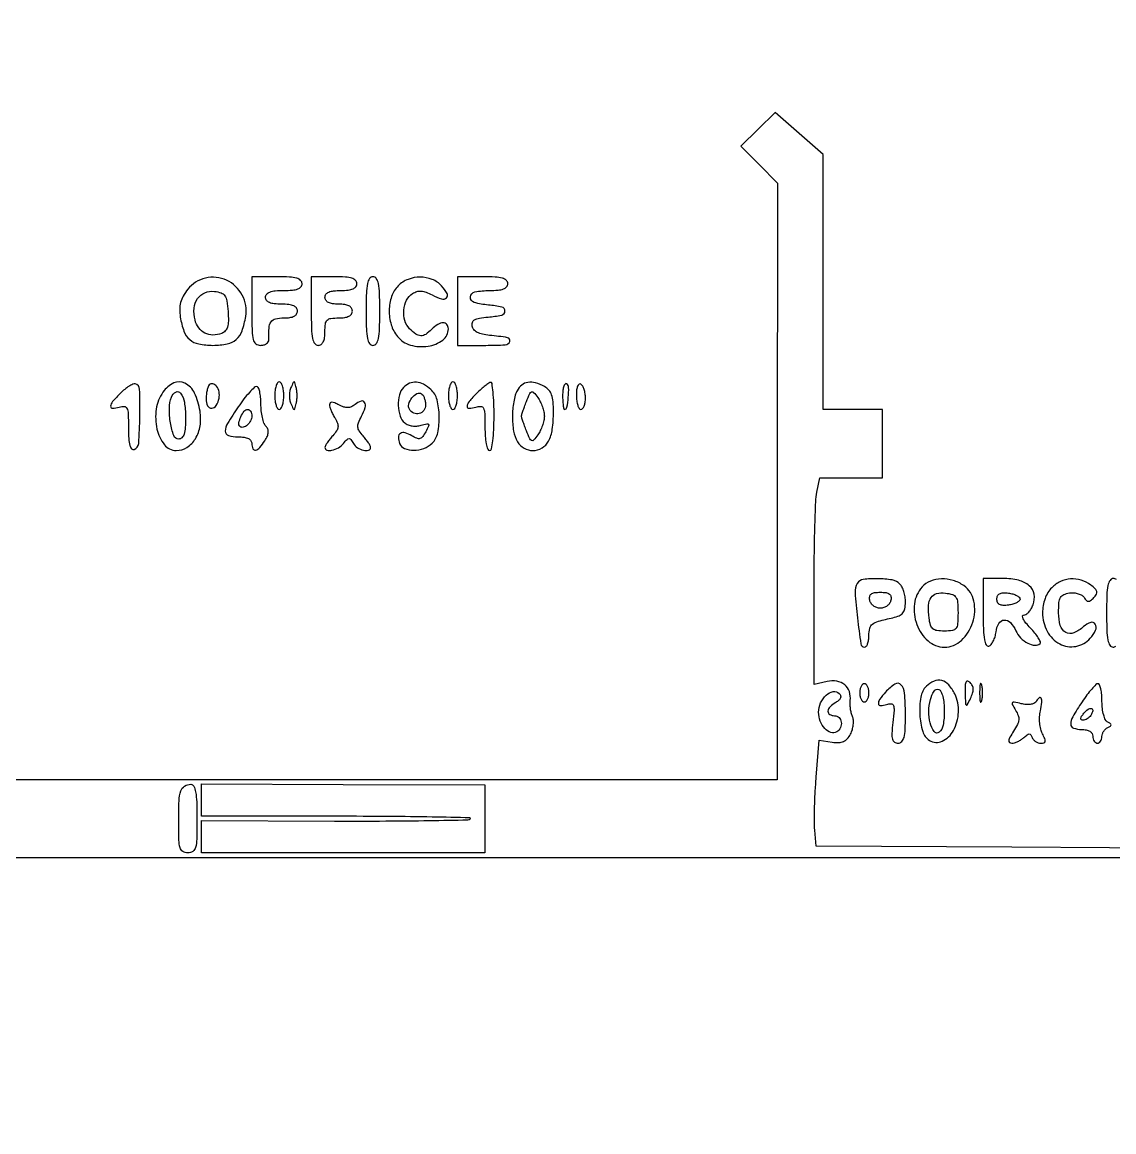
# Model space of a CAD drawing. Extents: x 1 to 1003, y 66 to 993.
# Drawn here: x 294.8 to 533.6, y 158 to 400.7 of the extents above; entities that cross this region are included whole.
import ezdxf

# ---------------------------------------------------------------- set-up
doc = ezdxf.new("R2010")
doc.units = 0

msp = doc.modelspace()

# ---------------------------------------------------------------- linework, layer by layer
msp.add_lwpolyline([(32.5, 760.5), (32.751639, 459.25), (33.003279, 158), (156.001639, 158), (279, 158), (279, 188), (279, 218), (408.5, 218), (538, 218)])
for points in [[(554, 219.978527), (511.25, 220.239264), (468.5, 220.5), (468.160277, 224, -0.024603), (468.071333, 225.868553, -0.006603), (468.115443, 228.841228, -0.006673), (468.255416, 232.221129, -0.006855), (468.484709, 235.565883), (469.148864, 243.631766), (471.985492, 243.215437, 0.042269), (473.416263, 243.127706, 0.098187), (474.460872, 243.360199, 0.108153), (475.275554, 243.954458, 0.058497), (475.988063, 244.977695, 0.05135), (476.380151, 245.934851, 0.043431), (476.59687, 247.00743, 0.045434), (476.619118, 248.029899, 0.085957), (476.423316, 248.828141, -0.041446), (476.159688, 249.599839, -0.025647), (475.973844, 250.540469, -0.025648), (475.885293, 251.495104, -0.041475), (475.919272, 252.309626, 0.10983), (475.732648, 254.285184, 0.144003), (474.715801, 255.774666, 0.135013), (472.995357, 256.537495, 0.091541), (470.840658, 256.465003), (468, 255.841089), (468, 275.295545, -0.002968), (468.04559, 282.974786, -0.00395), (468.183594, 289.953223, -0.002809), (468.378165, 295.795602, -0.039642), (468.625, 297.875), (469.25, 301), (476.125, 301), (483, 301), (483, 308.5), (483, 316), (476.5, 316), (470, 316), (470, 343.882728), (470, 371.765457), (464.751106, 376.342637), (459.502211, 380.919818), (455.746495, 377.252459), (451.990778, 373.5851), (455.981618, 369.518729), (459.972459, 365.452359), (459.954982, 300.22618), (459.937505, 235), (365.968753, 235), (272, 235)], [(534.148955, 278.797909, 0.152103), (533.5, 279, 0.250296), (532.758417, 278.603958, 0.098409), (532.3, 277.5, 0.041714), (532.059778, 275.402218, 0.007659), (532, 271.5, 0.007986), (532.060865, 267.689427, 0.03935), (532.297888, 265.555127, 0.08656), (532.735349, 264.399747, 0.264993), (533.436642, 264, 0.178112), (534.052276, 264.226489, 0.093219)]]:
    msp.add_lwpolyline(points, format="xyb")
for points in [[(330.982256, 342.250313, 0.038096), (329.985765, 340.763189, 0.063595), (329.417718, 339.370138, 0.06463), (329.223251, 337.895172, 0.040743), (329.361286, 336.161083, 0.046446), (330.158243, 333.087438, 0.128767), (331.414002, 331.262295, 0.130492), (333.391633, 330.300873, 0.048284), (336.5, 330, 0.048689), (339.629389, 330.305457, 0.133131), (341.604731, 331.282436, 0.128379), (342.858443, 333.149147, 0.043824), (343.667311, 336.337304, 0.163694), (342.900512, 340.981457, 0.163036), (339.481797, 344.227031, 0.167096), (334.866596, 344.713699, 0.171195)], [(345, 337.5, 0.006202), (345.054114, 333.137521, 0.055535), (345.312963, 331.242647, 0.164941), (345.891463, 330.347336, 0.169135), (346.888889, 330, 0.064642), (347.607591, 330.093307, 0.084676), (348.20928, 330.367188, 0.103), (348.602804, 330.773499, 0.151457), (348.731355, 331.25, -0.024866), (348.763851, 333.829027, -0.135928), (349.214727, 335.134616, -0.187931), (350.187504, 335.795211, -0.056314), (352, 336, 0.033607), (353.322075, 336.088963, 0.082504), (354.25, 336.375, 0.12651), (354.797909, 336.851045, 0.152103), (355, 337.5, 0.164293), (354.773926, 338.169448, 0.129352), (354.166667, 338.642857, 0.075863), (353.104033, 338.918107, 0.025511), (351.5, 339, -0.025511), (349.895967, 339.081893, -0.075863), (348.833333, 339.357143, -0.129352), (348.226074, 339.830552, -0.164293), (348, 340.5, -0.176579), (348.249641, 341.184843, -0.128937), (348.916667, 341.65625, -0.069535), (350.111825, 341.923415, -0.020272), (352, 342, 0.020272), (353.888175, 342.076585, 0.069535), (355.083333, 342.34375, 0.128937), (355.750359, 342.815157, 0.176579), (356, 343.5, 0.211442), (355.683247, 344.215544, 0.118311), (354.833333, 344.681818, 0.054498), (353.247932, 344.933383, 0.01212), (350.5, 345), (345, 345)], [(358, 337.5, 0.007659), (358.059778, 333.597782, 0.041714), (358.3, 331.5, 0.098409), (358.758417, 330.396042, 0.250296), (359.5, 330, 0.152103), (360.148955, 330.202091, 0.12651), (360.625, 330.75, 0.082504), (360.911037, 331.677925, 0.033607), (361, 333, -0.030723), (361.103846, 334.688463, -0.167168), (361.5, 335.5, -0.167168), (362.311537, 335.896154, -0.030723), (364, 336, 0.033607), (365.322075, 336.088963, 0.082504), (366.25, 336.375, 0.12651), (366.797909, 336.851045, 0.152103), (367, 337.5, 0.152103), (366.797909, 338.148955, 0.12651), (366.25, 338.625, 0.082504), (365.322075, 338.911037, 0.033607), (364, 339, -0.033607), (362.677925, 339.088963, -0.082504), (361.75, 339.375, -0.12651), (361.202091, 339.851045, -0.152103), (361, 340.5, -0.164293), (361.226074, 341.169448, -0.129352), (361.833333, 341.642857, -0.075863), (362.895967, 341.918107, -0.025511), (364.5, 342, 0.025511), (366.104033, 342.081893, 0.075863), (367.166667, 342.357143, 0.129352), (367.773926, 342.830552, 0.164293), (368, 343.5, 0.200296), (367.704941, 344.20701, 0.122766), (366.916667, 344.675, 0.058865), (365.460489, 344.930757, 0.014068), (363, 345), (358, 345)], [(370, 337.5, 0.007659), (370.059778, 333.597782, 0.041714), (370.3, 331.5, 0.098409), (370.758417, 330.396042, 0.250296), (371.5, 330, 0.250296), (372.241583, 330.396042, 0.098409), (372.7, 331.5, 0.041714), (372.940222, 333.597782, 0.007659), (373, 337.5, 0.007659), (372.940222, 341.402218, 0.041714), (372.7, 343.5, 0.098409), (372.241583, 344.603958, 0.250296), (371.5, 345, 0.250296), (370.758417, 344.603958, 0.098409), (370.3, 343.5, 0.041714), (370.059778, 341.402218, 0.007659)], [(377, 343, 0.115096), (375.572011, 340.703048, 0.078394), (375.047769, 337.659306, 0.076343), (375.484783, 334.519483, 0.097803), (376.844168, 331.944117, 0.154161), (379.687441, 330.06408, 0.107318), (383.555139, 329.814293, 0.124603), (386.773687, 331.164661, 0.235625), (388, 333.622445, 0.166848), (387.673409, 334.573909, 0.240243), (386.88203, 334.944494, 0.134711), (385.694058, 334.575175, 0.054097), (384.357143, 333.5, -0.046454), (383.035827, 332.403778, -0.15771), (381.975374, 332.090933, -0.150141), (380.89995, 332.452127, -0.040852), (379.517138, 333.62572, -0.127033), (378.470199, 335.401604, -0.091801), (378.246899, 337.699176, -0.093511), (378.858665, 339.886809, -0.13897), (380.184899, 341.352959, -0.072627), (381.11539, 341.762136, -0.086173), (382.069778, 341.855361, -0.070937), (383.140367, 341.620241, -0.033406), (384.433392, 341.035647, 0.042859), (386.510437, 340.143419, 0.276006), (387.580048, 340.38096, 0.347747), (387.718219, 341.331652, 0.052688), (386.505548, 342.993869, 0.11411), (384.454528, 344.421257, 0.095316), (381.843258, 344.925359, 0.093347), (379.183996, 344.426303, 0.103804)], [(390, 337.5), (390, 330), (396.2, 330, 0.015201), (400.431759, 330.128682, 0.296993), (401.432465, 330.87094, 0.472048), (400.965196, 331.674212, 0.017528), (397.008189, 332.178703, -0.032021), (395.46032, 332.421796, -0.066344), (394.31415, 332.843161, -0.091597), (393.563763, 333.434577, -0.134181), (393.197191, 334.185998, -0.13495), (393.264251, 335.010277, -0.177114), (393.746978, 335.583334, -0.089943), (394.791793, 335.953809, -0.019788), (396.689001, 336.185998, 0.032007), (399.665978, 336.624358, 0.347383), (400.389924, 337.498084, 0.359689), (399.702153, 338.370996, 0.032596), (396.75, 338.810365, -0.051053), (393.65241, 339.388743, -0.354413), (392.83791, 340.571706, -0.335242), (393.823048, 341.683314, -0.049718), (397, 342, 0.020272), (398.888175, 342.076585, 0.069535), (400.083333, 342.34375, 0.128937), (400.750359, 342.815157, 0.176579), (401, 343.5, 0.211442), (400.683247, 344.215544, 0.118311), (399.833333, 344.681818, 0.054498), (398.247932, 344.933383, 0.01212), (395.5, 345), (390, 345)], [(339.801308, 337.376678, -0.020203), (339.868243, 335.3206, -0.069038), (339.674383, 333.999617, -0.112613), (339.199892, 333.147046, -0.118616), (338.410431, 332.604003, -0.093546), (336.501258, 332.256869, -0.115943), (334.750421, 332.680774, -0.117383), (333.386985, 333.834073, -0.097583), (332.575212, 335.556354, -0.085018), (332.379432, 338.118109, -0.126338), (333.135865, 340.224989, -0.145757), (334.710574, 341.512208, -0.128405), (336.817258, 341.809932, -0.054241), (338.290404, 341.475253, -0.163067), (339.097394, 340.855307, -0.111386), (339.541313, 339.71278, -0.018949)], [(316.25, 319.531973, 0.018275), (314.527064, 317.684499, 0.159255), (314.097701, 316.663631, 0.458426), (314.531843, 316.222497, 0.060333), (316, 316.5, -0.093322), (317.091881, 316.633017, -0.279183), (317.683736, 316.219904, -0.096318), (317.949542, 315.057854, -0.008207), (318, 311.984054, 0.013034), (318.062574, 309.583962, 0.051551), (318.290447, 308.12696, 0.120358), (318.686892, 307.397319, 0.297124), (319.25, 307.25, 0.303217), (320.251026, 308.539183, 0.013488), (320.514721, 314.467742, 0.013186), (320.461965, 320.398951, 0.342095), (319.5, 321.55388, 0.161726), (318.972025, 321.498982, 0.033074), (318.132812, 321.05092, 0.031669), (317.184758, 320.374315, 0.025144)], [(325.556704, 319.777494, 0.117381), (324.08131, 316.054645, 0.091875), (324.253938, 311.698686, 0.109483), (325.875053, 308.263636, 0.23197), (328.452196, 307, 0.142807), (330.811331, 307.687829, 0.114999), (332.666344, 309.584051, 0.098314), (333.688086, 312.388144, 0.078737), (333.67609, 315.608597, 0.069138), (332.459232, 319.557297, 0.166375), (330.364177, 321.732123, 0.234244), (327.904769, 321.766945, 0.129148)], [(335.683333, 321.35, 0.113029), (335.41938, 320.929264, 0.029567), (335.200729, 320.1575, 0.028489), (335.050288, 319.225267, 0.025765), (335, 318.25, 0.112238), (335.336496, 316.76985, 0.306629), (336.218031, 316.254927, 0.241953), (337.225804, 316.860626, 0.09109), (337.84378, 318.439086, 0.097065), (337.840952, 319.824905, 0.111184), (337.305398, 321.033808, 0.175102), (336.488463, 321.57563, 0.261832)], [(342.048041, 316.569825, 0.013095), (339.671557, 312.914304, 0.136578), (339.183627, 311.2097, 0.337462), (339.868862, 310.296263, 0.069176), (342, 310, -0.033607), (343.322075, 309.911037, -0.082504), (344.25, 309.625, -0.12651), (344.797909, 309.148955, -0.152103), (345, 308.5, 0.103803), (345.232707, 307.391173, 0.356885), (345.841794, 307.080647, 0.164695), (346.752357, 307.627179, 0.036395), (347.841555, 309.117898, 0.034501), (348.397748, 310.162483, 0.086532), (348.608631, 310.996494, 0.11693), (348.497547, 311.694711, 0.099027), (348.082102, 312.317898, -0.112588), (347.664164, 312.982794, -0.029713), (347.317868, 314.198382, -0.028604), (347.07964, 315.665918, -0.02594), (347, 317.2, 0.023647), (346.931086, 318.656294, 0.037741), (346.720362, 319.88375, 0.043946), (346.416548, 320.761279, 0.2956), (346.048041, 321, 0.195849), (345.528026, 320.788187, 0.015696), (344.480357, 319.698636, 0.019359), (343.284969, 318.266973, 0.013588)], [(350, 319, 0.031626), (350.072766, 317.850749, 0.048861), (350.29375, 316.88125, 0.06271), (350.615738, 316.209557, 0.254951), (351, 316, 0.254951), (351.384262, 316.209557, 0.06271), (351.70625, 316.88125, 0.048861), (351.927234, 317.850749, 0.031626), (352, 319, 0.031626), (351.927234, 320.149251, 0.048861), (351.70625, 321.11875, 0.06271), (351.384262, 321.790443, 0.254951), (351, 322, 0.254951), (350.615738, 321.790443, 0.06271), (350.29375, 321.11875, 0.048861), (350.072766, 320.149251, 0.031626)], [(353.547769, 320.75, 0.061668), (353.311862, 319.951799, 0.04107), (353.233549, 319, 0.04107), (353.311862, 318.048201, 0.061668), (353.547769, 317.25, 0.006693), (354.052024, 316.132663, 0.291205), (354.260491, 316, 0.338063), (354.443691, 316.13985, 0.008005), (354.728082, 317.25, 0.036447), (354.85829, 318.047171, 0.022265), (354.900741, 319, 0.022265), (354.85829, 319.952829, 0.036447), (354.728082, 320.75, 0.008005), (354.443691, 321.86015, 0.338063), (354.260491, 322, 0.291205), (354.052024, 321.867337, 0.006693)], [(378.2, 320.8, 0.136791), (377.291262, 319.188674, 0.068626), (377.045355, 316.845731, 0.068953), (377.441637, 314.539246, 0.143532), (378.452012, 313.039826, 0.082792), (379.17067, 312.621145, 0.054094), (380.101274, 312.379327, 0.052186), (381.103743, 312.337329, 0.061308), (382.037839, 312.51201, -0.015519), (383.283124, 312.865108, -0.306518), (383.638036, 312.73572, -0.272751), (383.675363, 312.338965, -0.013164), (383.056058, 311.104745, -0.035447), (382.38158, 310.034322, -0.165275), (381.792223, 309.622336, -0.172507), (381.08934, 309.663964, -0.03938), (380.015709, 310.222262, 0.06681), (378.554639, 310.883212, 0.216461), (377.525094, 310.743436, 0.261435), (377.079633, 309.924307, 0.088498), (377.345077, 308.543128, 0.206994), (378.426524, 307.438136, 0.0983), (380.419721, 307.050722, 0.086015), (382.662585, 307.448674, 0.109987), (384.428571, 308.571429, 0.145504), (385.677241, 310.876695, 0.057385), (386.014958, 314.505725, 0.057404), (385.519466, 318.112222, 0.14705), (384.171259, 320.345012, 0.061365), (382.568596, 321.472287, 0.103963), (380.999468, 321.928991, 0.118801), (379.526894, 321.690676, 0.097421)], [(388, 319, 0.031626), (388.072766, 317.850749, 0.048861), (388.29375, 316.88125, 0.06271), (388.615738, 316.209557, 0.254951), (389, 316, 0.254951), (389.384262, 316.209557, 0.06271), (389.70625, 316.88125, 0.048861), (389.927234, 317.850749, 0.031626), (390, 319, 0.031626), (389.927234, 320.149251, 0.048861), (389.70625, 321.11875, 0.06271), (389.384262, 321.790443, 0.254951), (389, 322, 0.254951), (388.615738, 321.790443, 0.06271), (388.29375, 321.11875, 0.048861), (388.072766, 320.149251, 0.031626)], [(394.25, 319.539274, 0.018204), (392.526848, 317.686067, 0.158962), (392.097895, 316.663977, 0.458306), (392.532166, 316.222709, 0.060383), (394, 316.5, -0.091691), (395.091714, 316.636581, -0.279056), (395.682647, 316.229975, -0.097854), (395.949178, 315.085283, -0.00842), (396, 312.067388, 0.018578), (396.072196, 310.124985, 0.030143), (396.29375, 308.488545, 0.030791), (396.610014, 307.282211, 0.323869), (397, 307, 0.354925), (397.409838, 307.332853, 0.018508), (397.716667, 309.125, 0.02162), (397.931377, 311.522473, 0.011522), (398, 314.5, 0.009388), (397.946137, 317.368429, 0.015884), (397.779688, 319.765888, 0.009856), (397.548591, 321.66974, 0.413987), (397.25, 321.894514, 0.117158), (396.836173, 321.732583, 0.014836), (396.059375, 321.159149, 0.016744), (395.166451, 320.408479, 0.0132)], [(403.035184, 320.065741, 0.055211), (402.636956, 319.071848, 0.021725), (402.304085, 317.632923, 0.021187), (402.076026, 316.032226, 0.024794), (402, 314.5, 0.042613), (402.277638, 311.248214, 0.092783), (403.145657, 308.909429, 0.128655), (404.575512, 307.510481, 0.130373), (406.5, 307, 0.13519), (408.488552, 307.547672, 0.136193), (409.909627, 309.035138, 0.089458), (410.743842, 311.609119, 0.033756), (411, 315.399075, 0.020712), (410.905805, 317.672038, 0.062992), (410.586144, 319.181758, 0.093057), (409.992968, 320.217637, 0.093715), (409.065741, 320.964816, 0.050953), (407.057327, 321.789397, 0.109372), (405.395872, 321.905693, 0.134987), (404.065639, 321.317463, 0.098996)], [(413, 319.059017, 0.011767), (413.027605, 317.886206, 0.019409), (413.11263, 316.898586, 0.014139), (413.231669, 316.126471, 0.362071), (413.383423, 316, 0.35933), (413.946489, 316.464648, 0.026191), (414.244966, 318.604742, 0.026877), (414.3161, 320.795207, 0.254262), (413.865891, 321.582884, 0.359763), (413.53715, 321.537524, 0.10349), (413.254355, 321.062247, 0.055737), (413.061301, 320.195428, 0.026952)], [(416, 319.059017, 0.031003), (416.072735, 317.887118, 0.048032), (416.29375, 316.898586, 0.061379), (416.615572, 316.212425, 0.257909), (417, 316, 0.222681), (417.382793, 316.179376, 0.076538), (417.70625, 316.717039, 0.058208), (417.92683, 317.50628, 0.039081), (418, 318.440983, 0.037634), (417.926158, 319.42066, 0.041396), (417.70625, 320.346475, 0.045439), (417.384508, 321.093337, 0.130646), (417, 321.5, 0.297719), (416.608231, 321.490145, 0.145541), (416.281216, 321.083987, 0.069343), (416.066344, 320.243706, 0.027979)], [(330.5, 314.416667, -0.014449), (330.430265, 312.004018, -0.059651), (330.173729, 310.569444, -0.123448), (329.705458, 309.791374, -0.198387), (329, 309.5, -0.317195), (327.938518, 310.248724, -0.043364), (327.213517, 313.024313, -0.044887), (326.96101, 316.20953, -0.089186), (327.433891, 318.688319, -0.178859), (328.398009, 319.786722, -0.377738), (329.421007, 319.551614, -0.115961), (330.24754, 317.550362, -0.040216)], [(383, 316.940983, -0.152942), (382.622734, 315.736471, -0.180587), (381.646935, 315.059669, -0.174855), (380.440764, 315.177187, -0.144465), (379.472927, 316.043805, -0.216191), (379.331132, 317.147734, -0.0913), (380.037176, 318.503329, -0.098762), (381.133746, 319.448989, -0.273619), (382.113307, 319.429973, -0.121409), (382.453803, 319.082729, -0.047968), (382.739534, 318.472779, -0.043811), (382.934417, 317.724135, -0.041798)], [(409, 314.5, -0.053802), (408.89729, 313.548243, -0.030685), (408.581319, 312.434139, -0.030315), (408.120558, 311.339201, -0.043633), (407.574704, 310.44113, -0.01886), (406.65302, 309.280306, -0.308877), (406.1979, 309.157842, -0.210733), (405.794357, 309.535062, -0.009756), (405.074704, 311.3151, -0.004065), (404.662981, 312.420466, -0.005747), (404.315694, 313.411893, -0.003437), (404.039272, 314.25005, -0.078081), (404, 314.5, -0.078081), (404.039272, 314.74995, -0.003437), (404.315694, 315.588107, -0.005747), (404.662981, 316.579534, -0.004065), (405.074704, 317.6849, -0.009756), (405.794357, 319.464938, -0.210733), (406.1979, 319.842158, -0.308877), (406.65302, 319.719694, -0.01886), (407.574704, 318.55887, -0.043633), (408.120558, 317.660799, -0.030315), (408.581319, 316.565861, -0.030685), (408.89729, 315.451757, -0.053802)], [(345, 314.559017, -0.120085), (344.740823, 313.49544, -0.091782), (344.002991, 312.546915, -0.116311), (343.116195, 312.068129, -0.268399), (342.40993, 312.256736, -0.251656), (342.176801, 313.031388, -0.056284), (342.616772, 314.389922, -0.056021), (343.353761, 315.626204, -0.234486), (344.106989, 316, -0.15858), (344.447594, 315.889187, -0.097032), (344.737678, 315.576711, -0.078855), (344.933547, 315.110074, -0.060079)], [(362, 317.021615, 0.074183), (362.079328, 316.489876, 0.022088), (362.354149, 315.713851, 0.021628), (362.744156, 314.858442, 0.021809), (363.205612, 314.042371, -0.046975), (363.744902, 312.965724, -0.125858), (363.84686, 312.12076, -0.115511), (363.532351, 311.285996, -0.036327), (362.705612, 310.227199, 0.016328), (362.052537, 309.456405, 0.020455), (361.501024, 308.698961, 0.0191), (361.096338, 308.039279, 0.128719), (361, 307.671259, 0.335722), (361.442049, 307.087107, 0.123584), (362.541096, 307.054919, 0.080433), (363.935547, 307.607299, 0.085303), (365.052441, 308.563188, -0.019846), (365.84115, 309.440242, -0.202371), (366.282198, 309.626376, -0.241409), (366.676689, 309.424121, -0.028278), (367.224576, 308.563188, 0.120502), (368.105958, 307.617191, 0.087447), (369.433279, 307.0459, 0.127945), (370.5466, 307.070971, 0.335215), (371, 307.671259, 0.12744), (370.905102, 308.037538, 0.019599), (370.511265, 308.685383, 0.020813), (369.973262, 309.427882, 0.016729), (369.33622, 310.180975, -0.039337), (368.494899, 311.271903, -0.126103), (368.201967, 312.134382, -0.113579), (368.345239, 313.084577, -0.028897), (369.004393, 314.508209, 0.046387), (369.790313, 316.373895, 0.205446), (369.674863, 317.533083, 0.369456), (368.897203, 317.824441, 0.08606), (367.588088, 317.073107, -0.063408), (366.781913, 316.560823, -0.102605), (365.994633, 316.372381, -0.090288), (365.126405, 316.503287, -0.040438), (364.063922, 316.96579, 0.023995), (363.130573, 317.409094, 0.09236), (362.505302, 317.543176, 0.213227), (362.148716, 317.395298, 0.191676)], [(477.451009, 277.920731, 0.157326), (476.970657, 275.970344, 0.011462), (477.494119, 270.39041, 0.008104), (478.2518, 264.712894, 0.371251), (479.079594, 264, 0.241527), (479.432641, 264.181106, 0.068634), (479.729631, 264.743594, 0.052677), (479.932883, 265.56181, 0.03457), (480, 266.531385, -0.058873), (480.189556, 268.135666, -0.175817), (480.78907, 269.044169, -0.095298), (482.085081, 269.669255, -0.010918), (485.25, 270.435529, 0.044225), (486.638714, 270.871359, 0.124595), (487.448612, 271.474878, 0.125802), (487.869409, 272.387135, 0.045506), (488, 273.819052, 0.038345), (487.911467, 274.971784, 0.034881), (487.6475, 276.135597, 0.036679), (487.260951, 277.143856, 0.086709), (486.8, 277.8, 0.155915), (485.089749, 278.681824, 0.03847), (481.904443, 278.968687, 0.036732), (478.773694, 278.77899, 0.224479)], [(491.654988, 277.171259, 0.15586), (489.958877, 273.436887, 0.117939), (490.49074, 268.938685, 0.12447), (492.952673, 265.341258, 0.182739), (496.5, 264, 0.191057), (500.24278, 265.484349, 0.127589), (502.728607, 269.43293, 0.127869), (502.978674, 274.085198, 0.192093), (500.777494, 277.443296, 0.079186), (498.425919, 278.587861, 0.081363), (495.857374, 278.930349, 0.08758), (493.475723, 278.436331, 0.114494)], [(505, 271.416667, 0.00793), (505.058141, 267.751232, 0.035218), (505.277677, 265.609088, 0.078171), (505.662028, 264.481683, 0.366015), (506.25, 264.243786, 0.143908), (506.752315, 264.589745, 0.052992), (507.225762, 265.318826, 0.047014), (507.602977, 266.274073, 0.041098), (507.816422, 267.327119, -0.097595), (508.420905, 269.198677, -0.256499), (509.575494, 269.925194, -0.223725), (510.9473, 269.376117, -0.08076), (512.143337, 267.584754, 0.086665), (513.204644, 266.034858, 0.078441), (514.762407, 264.872825, 0.094633), (516.335036, 264.393844, 0.226862), (517.456096, 264.789429, 0.313503), (517.524981, 265.172763, 0.032724), (517.066559, 266.021517, 0.031347), (516.320874, 267.058726, 0.0195), (515.32691, 268.180667, -0.021286), (514.373896, 269.264157, -0.048777), (513.777437, 270.171821, -0.108053), (513.615992, 270.758295, -0.429929), (513.845133, 271, 0.148772), (514.374149, 271.160969, 0.058758), (514.958023, 271.660937, 0.051288), (515.50338, 272.389156, 0.044122), (515.921465, 273.25, 0.13479), (516.144186, 275.563744, 0.171745), (515.100644, 277.41987, 0.123745), (512.76721, 278.61168, 0.056554), (509.345012, 279), (505, 279)], [(520, 277, 0.061959), (519.170227, 275.934458, 0.047312), (518.535714, 274.598214, 0.044811), (518.134919, 273.086773, 0.042437), (518, 271.5, 0.122905), (519.008888, 267.457667, 0.149131), (521.758832, 264.7069, 0.170493), (525.284677, 264.167787, 0.163746), (528.442974, 265.936987, 0.076604), (529.589183, 267.676381, 0.243039), (529.525579, 269.026187, 0.360199), (528.524855, 269.397631, 0.100212), (526.975126, 268.47749, -0.086127), (524.829532, 267.121122, -0.22841), (523.064645, 267.222202, -0.200552), (521.883816, 268.716909, -0.068297), (521.5, 271.513695, -0.01902), (521.584337, 273.729917, -0.107495), (521.92086, 274.856641, -0.167886), (522.618112, 275.485309, -0.065239), (523.88691, 275.837492, -0.054748), (524.860845, 275.867767, -0.05542), (525.813966, 275.685413, -0.061008), (526.606094, 275.33012, -0.118989), (527.095269, 274.845851, 0.048461), (527.579347, 274.209632, 0.206353), (528.006532, 274.020634, 0.170537), (528.492368, 274.186111, 0.031499), (529.208359, 274.82568, 0.058862), (529.782698, 275.563952, 0.196516), (529.875893, 276.158526, 0.147329), (529.526586, 276.761364, 0.029324), (528.55887, 277.567321, 0.083528), (526.428636, 278.647128, 0.092429), (524.137778, 278.919049, 0.093311), (521.920229, 278.347451, 0.08698)], [(484.809629, 274.25, -0.102252), (484.531724, 273.581629, -0.081315), (483.992155, 273.014063, -0.078398), (483.278999, 272.6319, -0.084062), (482.5, 272.5, -0.084062), (481.721001, 272.6319, -0.078398), (481.007845, 273.014063, -0.081315), (480.468276, 273.581629, -0.102252), (480.190371, 274.25, -0.089609), (480.180837, 275.078049, -0.191065), (480.507148, 275.616531, -0.129356), (481.230782, 275.914936, -0.033473), (482.5, 276, -0.033473), (483.769218, 275.914936, -0.129356), (484.492852, 275.616531, -0.191065), (484.819163, 275.078049, -0.089609)], [(499.5, 271.5, -0.015744), (499.423201, 269.061635, -0.14616), (499.0625, 268.083333, -0.200505), (498.275737, 267.620733, -0.033956), (496.5, 267.5, -0.034715), (494.875093, 267.612954, -0.142754), (493.984454, 268.013254, -0.149512), (493.471233, 268.817521, -0.039306), (493.175426, 270.334473, -0.03776), (493.066864, 273.150835, -0.13585), (493.60515, 274.848758, -0.191284), (494.804502, 275.697305, -0.088295), (496.744314, 275.816971, -0.045994), (498.290675, 275.49312, -0.177916), (499.057959, 274.909203, -0.12459), (499.415679, 273.830584, -0.018084)], [(513.062179, 274.5, -0.211319), (512.882451, 274.093737, -0.064634), (512.318671, 273.700801, -0.052031), (511.50017, 273.37802, -0.03684), (510.531089, 273.183578, -0.036974), (509.354404, 273.124158, -0.114532), (508.589081, 273.320824, -0.167846), (508.156275, 273.777467, -0.106908), (508, 274.5, -0.106908), (508.156275, 275.222533, -0.167846), (508.589081, 275.679176, -0.114532), (509.354404, 275.875842, -0.036974), (510.531089, 275.816422, -0.03684), (511.50017, 275.62198, -0.052031), (512.318671, 275.299199, -0.064634), (512.882451, 274.906263, -0.211319)], [(478, 254, 0.048028), (478.073693, 253.234582, 0.068025), (478.29375, 252.5875, 0.088204), (478.618118, 252.151477, 0.191087), (479, 252, 0.191087), (479.381882, 252.151477, 0.088204), (479.70625, 252.5875, 0.068025), (479.926307, 253.234582, 0.048028), (480, 254, 0.048028), (479.926307, 254.765418, 0.068025), (479.70625, 255.4125, 0.088204), (479.381882, 255.848523, 0.191087), (479, 256, 0.191087), (478.618118, 255.848523, 0.088204), (478.29375, 255.4125, 0.068025), (478.073693, 254.765418, 0.048028)], [(483.654988, 254.171259, 0.02474), (482.344507, 252.570754, 0.181884), (482.079032, 251.636257, 0.404235), (482.551006, 251.222762, 0.06471), (483.880483, 251.462067, -0.086838), (484.881282, 251.597074, -0.30836), (485.37503, 251.231471, -0.103716), (485.506678, 250.212744, -0.008516), (485.25043, 247.529454, 0.012342), (485.037759, 245.106731, 0.076444), (485.14934, 243.866379, 0.185029), (485.584391, 243.241559, 0.150278), (486.369948, 243, 0.20254), (487.183825, 243.343789, 0.132197), (487.687306, 244.2469, 0.052722), (487.93924, 246.029967, 0.008754), (488, 249.5, 0.019893), (487.822319, 253.964246, 0.168999), (487.026327, 255.77387, 0.365944), (485.710472, 255.93247, 0.063477)], [(492.571539, 255.428682, 0.155531), (491.351011, 253.065887, 0.056447), (491.139468, 249.25437, 0.056628), (491.775687, 245.55836, 0.183812), (493.25, 243.607548, 0.255362), (496.04382, 243.439644, 0.159469), (498.488812, 245.746273, 0.114739), (499.602492, 249.774125, 0.122664), (498.780093, 253.772947, 0.070797), (497.479475, 255.722622, 0.146157), (495.932612, 256.672886, 0.16573), (494.256525, 256.558982, 0.097575)], [(501.06768, 253.95, 0.003356), (501.126407, 251.719846, 0.19034), (501.28792, 251.34744, 0.505637), (501.531359, 251.384455, 0.008664), (502.235053, 252.782627, 0.033133), (502.697352, 253.931016, 0.08422), (502.82981, 254.816857, 0.109136), (502.651726, 255.554058, 0.082929), (502.167373, 256.232627, 0.118227), (501.625077, 256.565139, 0.375409), (501.264494, 256.411162, 0.104506), (501.078609, 255.653861, 0.013015)], [(504.232003, 254, 0.011065), (504.259713, 252.748017, 0.052887), (504.366341, 252.042187, 0.542911), (504.521012, 251.99086, 0.161593), (504.689326, 252.25, 0.039571), (504.831531, 253.047266, 0.024357), (504.877971, 254, 0.024357), (504.831531, 254.952734, 0.039571), (504.689326, 255.75, 0.161593), (504.521012, 256.00914, 0.542911), (504.366341, 255.957812, 0.052887), (504.259713, 255.251983, 0.011065)], [(526.632886, 252.02144, 0.014109), (524.604296, 248.759671, 0.127206), (524.151349, 247.155051, 0.324816), (524.745254, 246.298143, 0.084349), (526.5, 246, -0.04716), (527.543379, 245.90137, -0.088208), (528.333333, 245.6, -0.118484), (528.822179, 245.11998, -0.140575), (529, 244.5, 0.064853), (529.074694, 243.926543, 0.082425), (529.29375, 243.440625, 0.098894), (529.618646, 243.115568, 0.148195), (530, 243, 0.140362), (530.381338, 243.109202, 0.099913), (530.70625, 243.416146, 0.085122), (530.925077, 243.8752, 0.068857), (531, 244.416667, -0.079041), (531.093086, 245.001834, -0.060848), (531.367188, 245.588542, -0.061238), (531.771979, 246.088167, -0.08292), (532.25, 246.416667, 0.029131), (532.85747, 246.744495, 0.260055), (533, 247, 0.260055), (532.85747, 247.255505, 0.029131), (532.25, 247.583333, -0.175648), (531.767259, 248.065089, -0.041955), (531.367021, 249.14539, -0.03807), (531.091706, 250.540475, -0.029693), (531, 252.083333, 0.020866), (530.937325, 253.584516, 0.033619), (530.745285, 254.849479, 0.036762), (530.469809, 255.768027, 0.310963), (530.132886, 256, 0.19826), (529.664237, 255.806568, 0.016605), (528.747077, 254.831298, 0.020103), (527.704599, 253.545563, 0.014123)], [(472.75, 251.888031, 0.065254), (471.514472, 250.960363, 0.179412), (471.056147, 249.990335, 0.293707), (471.429659, 249.281557, 0.129327), (472.5, 249, -0.197942), (473.466306, 248.601855, -0.166644), (473.960031, 247.602521, -0.142802), (473.769842, 246.385811, -0.145636), (472.956195, 245.472927, -0.224617), (471.692765, 245.331244, -0.124525), (470.365788, 246.196846, -0.095897), (469.353489, 247.833897, -0.090901), (469, 249.762202, -0.106729), (469.436948, 251.785882, -0.101743), (470.673766, 253.489021, -0.136437), (472.200375, 254.262019, -0.250125), (473.5, 253.870401, -0.111261), (473.815763, 253.373747, -0.178458), (473.811547, 252.877332, -0.127818), (473.460823, 252.381826, -0.046755)], [(496.5, 250, -0.042094), (496.242306, 246.94446, -0.17825), (495.343145, 245.377932, -0.440662), (494.297213, 245.518071, -0.090642), (493.428474, 247.428961, -0.063691), (493.127029, 249.956693, -0.060192), (493.460185, 252.52989, -0.078526), (494.249249, 254.366806, -0.345346), (495.286882, 254.737706, -0.207168), (495.772586, 254.302772, -0.045347), (496.156683, 253.221423, -0.038487), (496.415355, 251.747536, -0.024204)], [(516.497732, 251.99633, -0.168024), (516.080534, 251.655992, -0.058751), (515.316735, 251.473946, -0.050272), (514.361958, 251.458524, -0.040421), (513.348379, 251.62741, 0.010371), (511.796696, 251.98282, 0.266558), (511.401459, 251.853343, 0.319775), (511.357797, 251.47274, 0.013368), (512.08895, 250.229177, -0.04893), (512.671099, 249.055557, -0.114459), (512.801962, 248.090354, -0.094931), (512.501107, 247.053721, -0.027077), (511.656232, 245.598096, 0.015467), (510.864094, 244.303496, 0.093575), (510.609018, 243.562597, 0.275869), (510.773355, 243.166623, 0.161139), (511.276947, 243, 0.073725), (511.879141, 243.089278, 0.036684), (512.600572, 243.367188, 0.035411), (513.320452, 243.771587, 0.043443), (513.925, 244.25, -0.026382), (514.6324, 244.850113, -0.164145), (515.076667, 245, -0.247772), (515.413944, 244.821933, -0.062037), (515.708333, 244.25, 0.092471), (515.992087, 243.772154, 0.06787), (516.458512, 243.367188, 0.066266), (517.029249, 243.093518, 0.078857), (517.618517, 243, 0.077381), (518.285866, 243.103902, 0.280379), (518.555874, 243.414772, 0.145262), (518.487037, 243.985372, 0.020711), (517.968611, 245.058652, -0.065887), (517.592317, 246.058928, -0.034347), (517.380266, 247.376596, -0.03345), (517.346516, 248.781465, -0.043364), (517.512882, 250.058652, 0.020924), (517.846321, 251.951557, 0.155), (517.688873, 252.841891, 0.501427), (517.235216, 252.914466, 0.061648)], [(528.541119, 249.066531, -0.0641), (528.210125, 248.658556, -0.051744), (527.76321, 248.313294, -0.053409), (527.274058, 248.078415, -0.085443), (526.818538, 248, -0.176123), (526.485592, 248.121034, -0.256649), (526.374856, 248.405689, -0.110288), (526.548584, 248.879936, -0.030483), (527.020056, 249.524166, -0.055352), (527.961207, 250.432181, -0.241841), (528.698517, 250.568117, -0.400869), (528.97211, 250.085853, -0.076926)], [(333, 226.5, -0.005909), (332.947194, 222.031606, -0.059311), (332.683333, 220.1875, -0.180365), (332.074609, 219.330303, -0.150217), (331, 219, -0.139775), (329.930839, 219.304839, -0.1847), (329.323171, 220.104167, -0.064431), (329.055069, 221.808292, -0.00684), (329, 225.833333, -0.009564), (329.087338, 230.398764, -0.069451), (329.472515, 232.552924, -0.174748), (330.289029, 233.601485, -0.141732), (331.666667, 234, -0.288932), (332.302235, 233.599275, -0.067545), (332.705556, 232.34375, -0.035405), (332.937281, 230.14832, -0.008595)], [(396, 226.423685), (396, 219), (365, 219), (334, 219), (334, 222.52778), (334, 226.05556), (363.108537, 225.969651, 0.0018), (374.308393, 225.976918, 0.002917), (383.830392, 226.072928, 0.000483), (392.24084, 226.214923, 0.194278), (392.775204, 226.441871, 0.660518), (392.683671, 226.66967, 0.000522), (384.454799, 226.836049, 0.003029), (375.004495, 226.959993, 0.001764), (363.666667, 227), (334, 227), (334, 230.533093), (334, 234.066186), (365, 233.956778), (396, 233.84737)]]:
    msp.add_lwpolyline(points, format="xyb", close=True)

doc.saveas('drawing.dxf')
